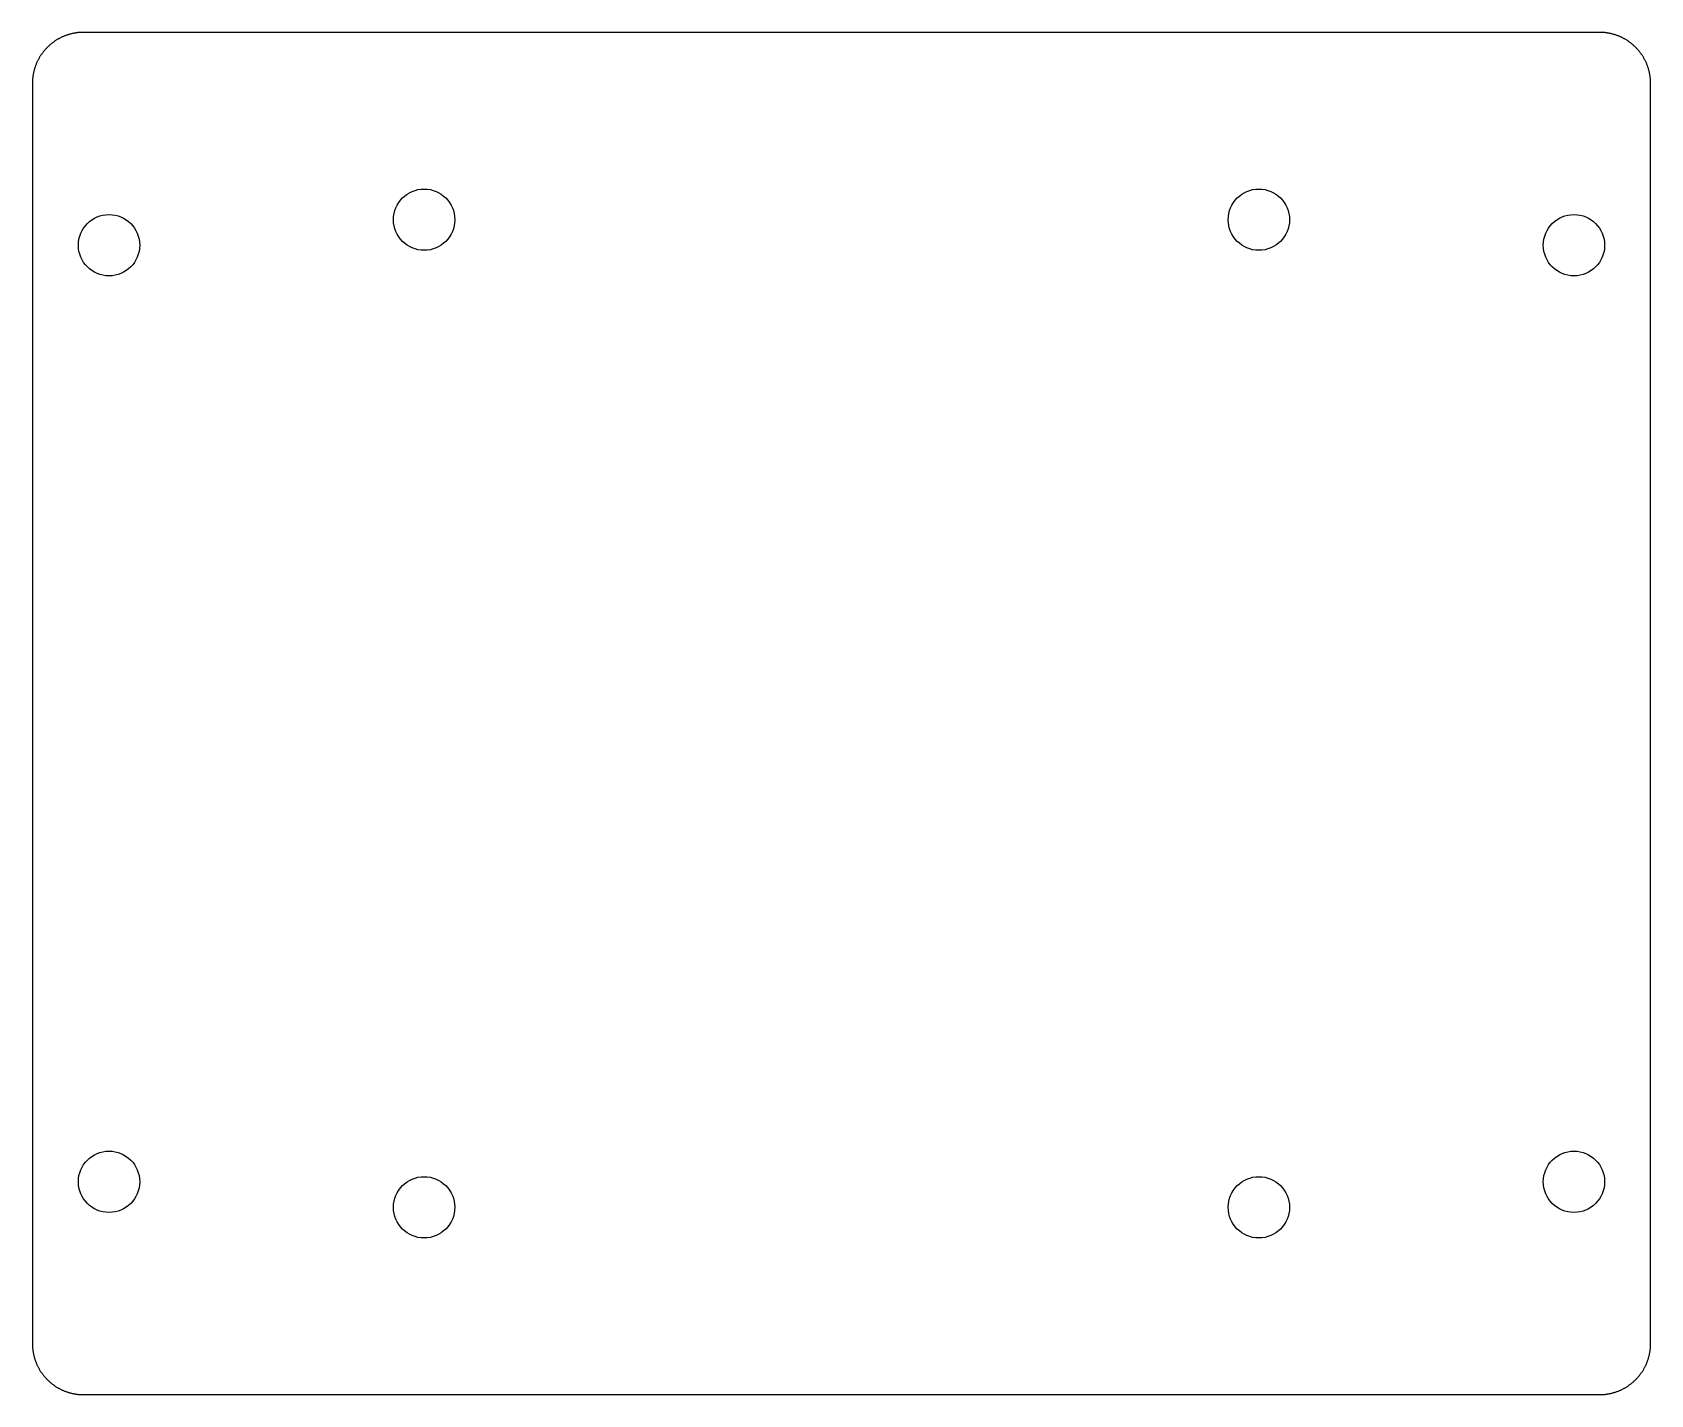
# Model space of a CAD drawing. Header units: millimetres. Extents: x -47.5 to 47.5, y -40 to 40.
import ezdxf

# ---------------------------------------------------------------- set-up
doc = ezdxf.new("R2010")
doc.units = ezdxf.units.MM
doc.layers.add('INNER_CUT', color=3, linetype='Continuous')
doc.layers.add('OUTER_CUT', color=1, linetype='Continuous')

msp = doc.modelspace()

# ---------------------------------------------------------------- linework, layer by layer
at = {"layer": 'INNER_CUT'}
for centre in [(-24.5, 29), (24.5, 29), (-43, 27.5), (43, 27.5), (-43, -27.5), (43, -27.5), (-24.5, -29), (24.5, -29)]:
    msp.add_circle(centre, 1.8, dxfattribs=at)
at = {"layer": 'OUTER_CUT'}
msp.add_lwpolyline([(-44.5, -40), (44.5, -40), (44.537, -40), (44.574, -39.999), (44.61, -39.998), (44.647, -39.996), (44.684, -39.994), (44.721, -39.992), (44.757, -39.989), (44.794, -39.986), (44.831, -39.982), (44.867, -39.977), (44.904, -39.973), (44.94, -39.968), (44.977, -39.962), (45.013, -39.956), (45.049, -39.949), (45.085, -39.942), (45.121, -39.935), (45.157, -39.927), (45.193, -39.919), (45.229, -39.91), (45.265, -39.901), (45.3, -39.891), (45.336, -39.881), (45.371, -39.871), (45.406, -39.86), (45.441, -39.849), (45.476, -39.837), (45.511, -39.825), (45.545, -39.812), (45.58, -39.799), (45.614, -39.786), (45.648, -39.772), (45.682, -39.757), (45.716, -39.743), (45.749, -39.728), (45.783, -39.712), (45.816, -39.696), (45.849, -39.68), (45.882, -39.663), (45.914, -39.646), (45.947, -39.628), (45.979, -39.61), (46.011, -39.592), (46.042, -39.573), (46.074, -39.554), (46.105, -39.535), (46.136, -39.515), (46.167, -39.494), (46.197, -39.474), (46.227, -39.453), (46.257, -39.431), (46.287, -39.41), (46.317, -39.388), (46.346, -39.365), (46.375, -39.342), (46.403, -39.319), (46.431, -39.296), (46.46, -39.272), (46.487, -39.247), (46.515, -39.223), (46.542, -39.198), (46.569, -39.173), (46.595, -39.147), (46.621, -39.121), (46.647, -39.095), (46.673, -39.069), (46.698, -39.042), (46.723, -39.015), (46.747, -38.987), (46.772, -38.96), (46.796, -38.931), (46.819, -38.903), (46.842, -38.875), (46.865, -38.846), (46.888, -38.817), (46.91, -38.787), (46.931, -38.757), (46.953, -38.727), (46.974, -38.697), (46.994, -38.667), (47.015, -38.636), (47.035, -38.605), (47.054, -38.574), (47.073, -38.542), (47.092, -38.511), (47.11, -38.479), (47.128, -38.447), (47.146, -38.414), (47.163, -38.382), (47.18, -38.349), (47.196, -38.316), (47.212, -38.283), (47.228, -38.249), (47.243, -38.216), (47.257, -38.182), (47.272, -38.148), (47.286, -38.114), (47.299, -38.08), (47.312, -38.045), (47.325, -38.011), (47.337, -37.976), (47.349, -37.941), (47.36, -37.906), (47.371, -37.871), (47.381, -37.836), (47.391, -37.8), (47.401, -37.765), (47.41, -37.729), (47.419, -37.693), (47.427, -37.657), (47.435, -37.621), (47.442, -37.585), (47.449, -37.549), (47.456, -37.513), (47.462, -37.477), (47.468, -37.44), (47.473, -37.404), (47.477, -37.367), (47.482, -37.331), (47.486, -37.294), (47.489, -37.257), (47.492, -37.221), (47.494, -37.184), (47.496, -37.147), (47.498, -37.11), (47.499, -37.074), (47.5, -37.037), (47.5, -37), (47.5, 37), (47.5, 37.037), (47.499, 37.074), (47.498, 37.11), (47.496, 37.147), (47.494, 37.184), (47.492, 37.221), (47.489, 37.257), (47.486, 37.294), (47.482, 37.331), (47.477, 37.367), (47.473, 37.404), (47.468, 37.44), (47.462, 37.477), (47.456, 37.513), (47.449, 37.549), (47.442, 37.585), (47.435, 37.621), (47.427, 37.657), (47.419, 37.693), (47.41, 37.729), (47.401, 37.765), (47.391, 37.8), (47.381, 37.836), (47.371, 37.871), (47.36, 37.906), (47.349, 37.941), (47.337, 37.976), (47.325, 38.011), (47.312, 38.045), (47.299, 38.08), (47.286, 38.114), (47.272, 38.148), (47.257, 38.182), (47.243, 38.216), (47.228, 38.249), (47.212, 38.283), (47.196, 38.316), (47.18, 38.349), (47.163, 38.382), (47.146, 38.414), (47.128, 38.447), (47.11, 38.479), (47.092, 38.511), (47.073, 38.542), (47.054, 38.574), (47.035, 38.605), (47.015, 38.636), (46.994, 38.667), (46.974, 38.697), (46.953, 38.727), (46.931, 38.757), (46.91, 38.787), (46.888, 38.817), (46.865, 38.846), (46.842, 38.875), (46.819, 38.903), (46.796, 38.931), (46.772, 38.96), (46.747, 38.987), (46.723, 39.015), (46.698, 39.042), (46.673, 39.069), (46.647, 39.095), (46.621, 39.121), (46.595, 39.147), (46.569, 39.173), (46.542, 39.198), (46.515, 39.223), (46.487, 39.247), (46.46, 39.272), (46.431, 39.296), (46.403, 39.319), (46.375, 39.342), (46.346, 39.365), (46.317, 39.388), (46.287, 39.41), (46.257, 39.431), (46.227, 39.453), (46.197, 39.474), (46.167, 39.494), (46.136, 39.515), (46.105, 39.535), (46.074, 39.554), (46.042, 39.573), (46.011, 39.592), (45.979, 39.61), (45.947, 39.628), (45.914, 39.646), (45.882, 39.663), (45.849, 39.68), (45.816, 39.696), (45.783, 39.712), (45.749, 39.728), (45.716, 39.743), (45.682, 39.757), (45.648, 39.772), (45.614, 39.786), (45.58, 39.799), (45.545, 39.812), (45.511, 39.825), (45.476, 39.837), (45.441, 39.849), (45.406, 39.86), (45.371, 39.871), (45.336, 39.881), (45.3, 39.891), (45.265, 39.901), (45.229, 39.91), (45.193, 39.919), (45.157, 39.927), (45.121, 39.935), (45.085, 39.942), (45.049, 39.949), (45.013, 39.956), (44.977, 39.962), (44.94, 39.968), (44.904, 39.973), (44.867, 39.977), (44.831, 39.982), (44.794, 39.986), (44.757, 39.989), (44.721, 39.992), (44.684, 39.994), (44.647, 39.996), (44.61, 39.998), (44.574, 39.999), (44.537, 40), (44.5, 40), (-44.5, 40), (-44.537, 40), (-44.574, 39.999), (-44.61, 39.998), (-44.647, 39.996), (-44.684, 39.994), (-44.721, 39.992), (-44.757, 39.989), (-44.794, 39.986), (-44.831, 39.982), (-44.867, 39.977), (-44.904, 39.973), (-44.94, 39.968), (-44.977, 39.962), (-45.013, 39.956), (-45.049, 39.949), (-45.085, 39.942), (-45.121, 39.935), (-45.157, 39.927), (-45.193, 39.919), (-45.229, 39.91), (-45.265, 39.901), (-45.3, 39.891), (-45.336, 39.881), (-45.371, 39.871), (-45.406, 39.86), (-45.441, 39.849), (-45.476, 39.837), (-45.511, 39.825), (-45.545, 39.812), (-45.58, 39.799), (-45.614, 39.786), (-45.648, 39.772), (-45.682, 39.757), (-45.716, 39.743), (-45.749, 39.728), (-45.783, 39.712), (-45.816, 39.696), (-45.849, 39.68), (-45.882, 39.663), (-45.914, 39.646), (-45.947, 39.628), (-45.979, 39.61), (-46.011, 39.592), (-46.042, 39.573), (-46.074, 39.554), (-46.105, 39.535), (-46.136, 39.515), (-46.167, 39.494), (-46.197, 39.474), (-46.227, 39.453), (-46.257, 39.431), (-46.287, 39.41), (-46.317, 39.388), (-46.346, 39.365), (-46.375, 39.342), (-46.403, 39.319), (-46.431, 39.296), (-46.46, 39.272), (-46.487, 39.247), (-46.515, 39.223), (-46.542, 39.198), (-46.569, 39.173), (-46.595, 39.147), (-46.621, 39.121), (-46.647, 39.095), (-46.673, 39.069), (-46.698, 39.042), (-46.723, 39.015), (-46.747, 38.987), (-46.772, 38.96), (-46.796, 38.931), (-46.819, 38.903), (-46.842, 38.875), (-46.865, 38.846), (-46.888, 38.817), (-46.91, 38.787), (-46.931, 38.757), (-46.953, 38.727), (-46.974, 38.697), (-46.994, 38.667), (-47.015, 38.636), (-47.035, 38.605), (-47.054, 38.574), (-47.073, 38.542), (-47.092, 38.511), (-47.11, 38.479), (-47.128, 38.447), (-47.146, 38.414), (-47.163, 38.382), (-47.18, 38.349), (-47.196, 38.316), (-47.212, 38.283), (-47.228, 38.249), (-47.243, 38.216), (-47.257, 38.182), (-47.272, 38.148), (-47.286, 38.114), (-47.299, 38.08), (-47.312, 38.045), (-47.325, 38.011), (-47.337, 37.976), (-47.349, 37.941), (-47.36, 37.906), (-47.371, 37.871), (-47.381, 37.836), (-47.391, 37.8), (-47.401, 37.765), (-47.41, 37.729), (-47.419, 37.693), (-47.427, 37.657), (-47.435, 37.621), (-47.442, 37.585), (-47.449, 37.549), (-47.456, 37.513), (-47.462, 37.477), (-47.468, 37.44), (-47.473, 37.404), (-47.477, 37.367), (-47.482, 37.331), (-47.486, 37.294), (-47.489, 37.257), (-47.492, 37.221), (-47.494, 37.184), (-47.496, 37.147), (-47.498, 37.11), (-47.499, 37.074), (-47.5, 37.037), (-47.5, 37), (-47.5, -37), (-47.5, -37.037), (-47.499, -37.074), (-47.498, -37.11), (-47.496, -37.147), (-47.494, -37.184), (-47.492, -37.221), (-47.489, -37.257), (-47.486, -37.294), (-47.482, -37.331), (-47.477, -37.367), (-47.473, -37.404), (-47.468, -37.44), (-47.462, -37.477), (-47.456, -37.513), (-47.449, -37.549), (-47.442, -37.585), (-47.435, -37.621), (-47.427, -37.657), (-47.419, -37.693), (-47.41, -37.729), (-47.401, -37.765), (-47.391, -37.8), (-47.381, -37.836), (-47.371, -37.871), (-47.36, -37.906), (-47.349, -37.941), (-47.337, -37.976), (-47.325, -38.011), (-47.312, -38.045), (-47.299, -38.08), (-47.286, -38.114), (-47.272, -38.148), (-47.257, -38.182), (-47.243, -38.216), (-47.228, -38.249), (-47.212, -38.283), (-47.196, -38.316), (-47.18, -38.349), (-47.163, -38.382), (-47.146, -38.414), (-47.128, -38.447), (-47.11, -38.479), (-47.092, -38.511), (-47.073, -38.542), (-47.054, -38.574), (-47.035, -38.605), (-47.015, -38.636), (-46.994, -38.667), (-46.974, -38.697), (-46.953, -38.727), (-46.931, -38.757), (-46.91, -38.787), (-46.888, -38.817), (-46.865, -38.846), (-46.842, -38.875), (-46.819, -38.903), (-46.796, -38.931), (-46.772, -38.96), (-46.747, -38.987), (-46.723, -39.015), (-46.698, -39.042), (-46.673, -39.069), (-46.647, -39.095), (-46.621, -39.121), (-46.595, -39.147), (-46.569, -39.173), (-46.542, -39.198), (-46.515, -39.223), (-46.487, -39.247), (-46.46, -39.272), (-46.431, -39.296), (-46.403, -39.319), (-46.375, -39.342), (-46.346, -39.365), (-46.317, -39.388), (-46.287, -39.41), (-46.257, -39.431), (-46.227, -39.453), (-46.197, -39.474), (-46.167, -39.494), (-46.136, -39.515), (-46.105, -39.535), (-46.074, -39.554), (-46.042, -39.573), (-46.011, -39.592), (-45.979, -39.61), (-45.947, -39.628), (-45.914, -39.646), (-45.882, -39.663), (-45.849, -39.68), (-45.816, -39.696), (-45.783, -39.712), (-45.749, -39.728), (-45.716, -39.743), (-45.682, -39.757), (-45.648, -39.772), (-45.614, -39.786), (-45.58, -39.799), (-45.545, -39.812), (-45.511, -39.825), (-45.476, -39.837), (-45.441, -39.849), (-45.406, -39.86), (-45.371, -39.871), (-45.336, -39.881), (-45.3, -39.891), (-45.265, -39.901), (-45.229, -39.91), (-45.193, -39.919), (-45.157, -39.927), (-45.121, -39.935), (-45.085, -39.942), (-45.049, -39.949), (-45.013, -39.956), (-44.977, -39.962), (-44.94, -39.968), (-44.904, -39.973), (-44.867, -39.977), (-44.831, -39.982), (-44.794, -39.986), (-44.757, -39.989), (-44.721, -39.992), (-44.684, -39.994), (-44.647, -39.996), (-44.61, -39.998), (-44.574, -39.999), (-44.537, -40)], close=True, dxfattribs=at)

doc.saveas('drawing.dxf')
